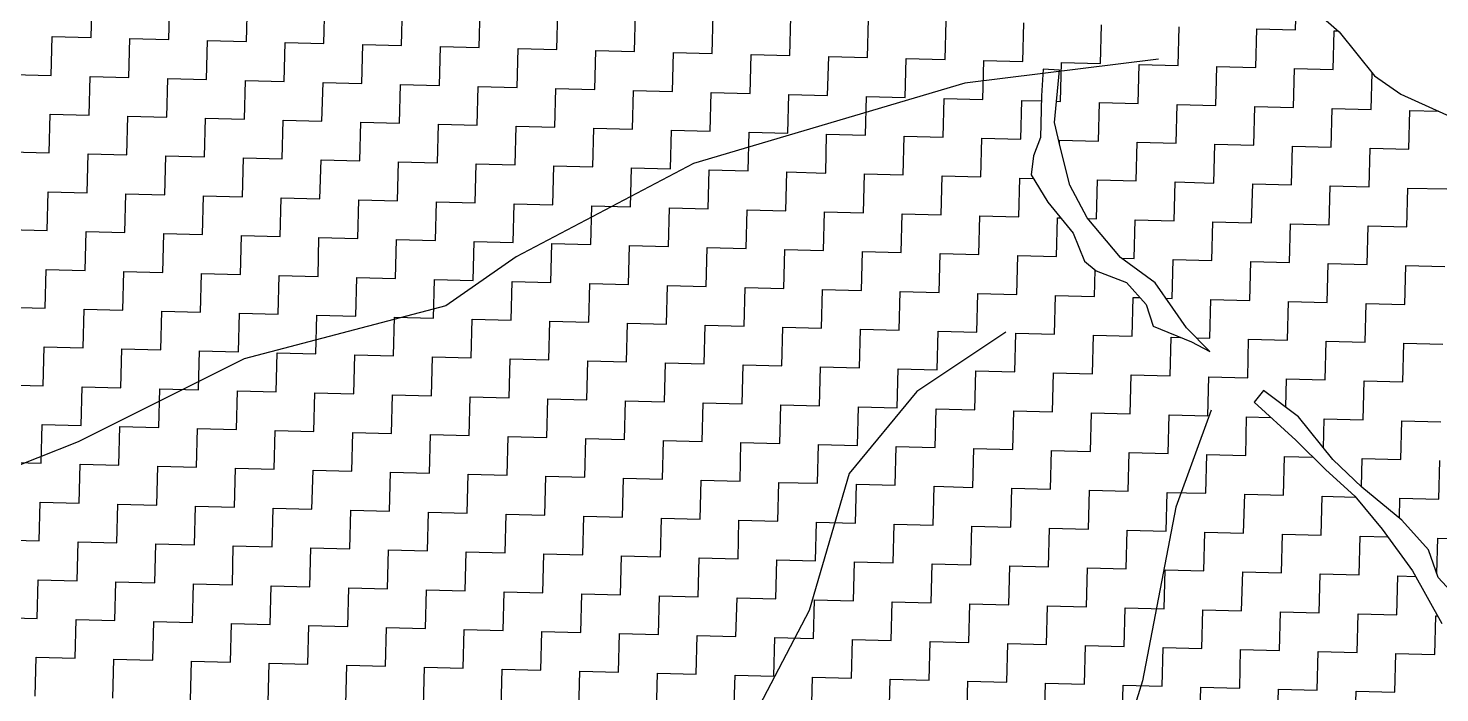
# Model space of a CAD drawing. Header units: metres. Extents: x 295068 to 298038, y 2018465 to 2021372.
# Drawn here: x 296952.3 to 297409.2, y 2020654.6 to 2020869.9 of the extents above; entities that cross this region are included whole.
import ezdxf

# ---------------------------------------------------------------- set-up
doc = ezdxf.new("R2010")
doc.units = ezdxf.units.M
doc.header["$MEASUREMENT"] = 0
doc.layers.add('LINE_WATER', color=4, linetype='Continuous')
doc.layers.add('POLY_HATCH', color=12, linetype='Continuous')

msp = doc.modelspace()

# ---------------------------------------------------------------- linework, layer by layer
at = {"layer": 'LINE_WATER'}
for p, q in [((297318.13, 2020859.89), (297255.47, 2020852.09)), ((297255.47, 2020852.09), (297167.6, 2020826.11)), ((297167.6, 2020826.11), (297110.25, 2020795.81)), ((297110.25, 2020795.81), (297087.45, 2020779.92)), ((297087.45, 2020779.92), (297022.2, 2020762.77)), ((297268.73, 2020771.45), (297239.95, 2020752.18)), ((297022.2, 2020762.77), (296968.48, 2020735.91)), ((297239.95, 2020752.18), (297218.05, 2020725.67)), ((297335.24, 2020746.19), (297323.83, 2020714.71)), ((296968.48, 2020735.91), (296926.8, 2020719.33)), ((297218.05, 2020725.67), (297205.12, 2020681.28)), ((297323.83, 2020714.71), (297312.95, 2020658.49)), ((297205.12, 2020681.28), (297188.97, 2020650.52)), ((297312.95, 2020658.49), (297301.38, 2020621.12))]:
    msp.add_line(p, q, dxfattribs=at)
at = {"layer": 'POLY_HATCH', "linetype": 'Continuous'}
for p, q in [((296972.64, 2020866.85), (296972.96, 2020879.42)), ((296997.77, 2020866.2), (296998.1, 2020878.77)), ((297022.91, 2020865.56), (297023.23, 2020878.12)), ((297048.04, 2020864.91), (297048.36, 2020877.47)), ((297073.17, 2020864.26), (297073.5, 2020876.83)), ((297362.53, 2020869.37), (297362.83, 2020880.95)), ((297098.31, 2020863.61), (297098.63, 2020876.18)), ((297123.44, 2020862.96), (297123.76, 2020875.53)), ((297148.57, 2020862.32), (297148.9, 2020874.88)), ((297173.71, 2020861.67), (297174.03, 2020874.23)), ((297198.84, 2020861.02), (297199.16, 2020873.59)), ((297223.97, 2020860.37), (297224.3, 2020872.94)), ((297249.11, 2020859.72), (297249.43, 2020872.29)), ((297274.24, 2020859.07), (297274.57, 2020871.64)), ((297299.37, 2020858.43), (297299.7, 2020870.99)), ((297324.51, 2020857.78), (297324.83, 2020870.34)), ((297349.64, 2020857.13), (297349.97, 2020869.7)), ((297349.97, 2020869.7), (297362.53, 2020869.37)), ((297374.77, 2020856.48), (297375.1, 2020869.05)), ((297375.1, 2020869.05), (297376.38, 2020869.02)), ((296959.75, 2020854.61), (296960.07, 2020867.18)), ((296960.07, 2020867.18), (296972.64, 2020866.85)), ((296984.88, 2020853.96), (296985.21, 2020866.53)), ((296985.21, 2020866.53), (296997.77, 2020866.2)), ((297010.02, 2020853.31), (297010.34, 2020865.88)), ((297010.34, 2020865.88), (297022.91, 2020865.56)), ((297035.15, 2020852.67), (297035.47, 2020865.23)), ((297035.47, 2020865.23), (297048.04, 2020864.91)), ((297060.28, 2020852.02), (297060.61, 2020864.58)), ((297060.61, 2020864.58), (297073.17, 2020864.26)), ((297085.42, 2020851.37), (297085.74, 2020863.94)), ((297085.74, 2020863.94), (297098.31, 2020863.61)), ((297110.55, 2020850.72), (297110.87, 2020863.29)), ((297110.87, 2020863.29), (297123.44, 2020862.96)), ((297135.68, 2020850.07), (297136.01, 2020862.64)), ((297136.01, 2020862.64), (297148.57, 2020862.32)), ((297160.82, 2020849.42), (297161.14, 2020861.99)), ((297161.14, 2020861.99), (297173.71, 2020861.67)), ((297185.95, 2020848.78), (297186.27, 2020861.34)), ((297186.27, 2020861.34), (297198.84, 2020861.02)), ((297211.08, 2020848.13), (297211.41, 2020860.69)), ((297211.41, 2020860.69), (297223.97, 2020860.37)), ((297236.22, 2020847.48), (297236.54, 2020860.05)), ((297236.54, 2020860.05), (297249.11, 2020859.72)), ((297261.35, 2020846.83), (297261.67, 2020859.4)), ((297261.67, 2020859.4), (297274.24, 2020859.07)), ((297286.48, 2020846.18), (297286.81, 2020858.75)), ((297286.81, 2020858.75), (297299.37, 2020858.43)), ((296947.18, 2020854.93), (296959.75, 2020854.61)), ((296971.99, 2020841.72), (296972.32, 2020854.29)), ((296972.32, 2020854.29), (296984.88, 2020853.96)), ((297311.62, 2020845.54), (297311.94, 2020858.1)), ((297311.94, 2020858.1), (297324.51, 2020857.78)), ((297336.75, 2020844.89), (297337.07, 2020857.45)), ((297337.07, 2020857.45), (297349.64, 2020857.13)), ((297361.88, 2020844.24), (297362.21, 2020856.81)), ((297362.21, 2020856.81), (297374.77, 2020856.48)), ((297387.02, 2020843.59), (297387.32, 2020855.49)), ((296997.13, 2020841.07), (296997.45, 2020853.64)), ((296997.45, 2020853.64), (297010.02, 2020853.31)), ((297022.26, 2020840.42), (297022.58, 2020852.99)), ((297022.58, 2020852.99), (297035.15, 2020852.67)), ((297047.39, 2020839.77), (297047.72, 2020852.34)), ((297047.72, 2020852.34), (297060.28, 2020852.02)), ((297072.53, 2020839.13), (297072.85, 2020851.69)), ((297072.85, 2020851.69), (297085.42, 2020851.37)), ((297097.66, 2020838.48), (297097.98, 2020851.04)), ((297097.98, 2020851.04), (297110.55, 2020850.72)), ((297122.79, 2020837.83), (297123.12, 2020850.4)), ((297123.12, 2020850.4), (297135.68, 2020850.07)), ((297147.93, 2020837.18), (297148.25, 2020849.75)), ((297148.25, 2020849.75), (297160.82, 2020849.42)), ((297173.06, 2020836.53), (297173.38, 2020849.1)), ((297173.38, 2020849.1), (297185.95, 2020848.78)), ((297198.19, 2020835.89), (297198.52, 2020848.45)), ((297198.52, 2020848.45), (297211.08, 2020848.13)), ((297223.33, 2020835.24), (297223.65, 2020847.8)), ((297223.65, 2020847.8), (297236.22, 2020847.48)), ((297248.46, 2020834.59), (297248.78, 2020847.16)), ((297248.78, 2020847.16), (297261.35, 2020846.83)), ((297273.59, 2020833.94), (297273.92, 2020846.51)), ((297273.92, 2020846.51), (297280.25, 2020846.34)), ((297285.21, 2020846.22), (297286.48, 2020846.18)), ((297298.73, 2020833.29), (297299.05, 2020845.86)), ((297299.05, 2020845.86), (297311.62, 2020845.54)), ((297323.86, 2020832.64), (297324.18, 2020845.21)), ((297324.18, 2020845.21), (297336.75, 2020844.89)), ((297348.99, 2020832), (297349.32, 2020844.56)), ((297349.32, 2020844.56), (297361.88, 2020844.24)), ((296959.1, 2020829.48), (296959.43, 2020842.04)), ((296959.43, 2020842.04), (296971.99, 2020841.72)), ((296984.23, 2020828.83), (296984.56, 2020841.4)), ((296984.56, 2020841.4), (296997.13, 2020841.07)), ((297009.37, 2020828.18), (297009.69, 2020840.75)), ((297009.69, 2020840.75), (297022.26, 2020840.42)), ((297034.5, 2020827.53), (297034.83, 2020840.1)), ((297034.83, 2020840.1), (297047.39, 2020839.77)), ((297374.13, 2020831.35), (297374.45, 2020843.91)), ((297374.45, 2020843.91), (297387.02, 2020843.59)), ((297399.26, 2020830.7), (297399.58, 2020843.27)), ((297399.58, 2020843.27), (297408.68, 2020843.03)), ((297059.63, 2020826.88), (297059.96, 2020839.45)), ((297059.96, 2020839.45), (297072.53, 2020839.13)), ((297084.77, 2020826.24), (297085.09, 2020838.8)), ((297085.09, 2020838.8), (297097.66, 2020838.48)), ((297109.9, 2020825.59), (297110.23, 2020838.15)), ((297110.23, 2020838.15), (297122.79, 2020837.83)), ((297135.03, 2020824.94), (297135.36, 2020837.51)), ((297135.36, 2020837.51), (297147.93, 2020837.18)), ((297160.17, 2020824.29), (297160.49, 2020836.86)), ((297160.49, 2020836.86), (297173.06, 2020836.53)), ((297185.3, 2020823.64), (297185.63, 2020836.21)), ((297185.63, 2020836.21), (297198.19, 2020835.89)), ((297210.44, 2020822.99), (297210.76, 2020835.56)), ((297210.76, 2020835.56), (297223.33, 2020835.24)), ((297235.57, 2020822.35), (297235.89, 2020834.91)), ((297235.89, 2020834.91), (297248.46, 2020834.59)), ((297260.7, 2020821.7), (297261.03, 2020834.26)), ((297261.03, 2020834.26), (297273.59, 2020833.94)), ((297286.13, 2020832.44), (297286.16, 2020833.62)), ((297286.16, 2020833.62), (297298.73, 2020833.29)), ((297310.97, 2020820.4), (297311.29, 2020832.97)), ((297311.29, 2020832.97), (297323.86, 2020832.64)), ((297336.1, 2020819.75), (297336.43, 2020832.32)), ((297336.43, 2020832.32), (297348.99, 2020832)), ((297361.24, 2020819.11), (297361.56, 2020831.67)), ((297361.56, 2020831.67), (297374.13, 2020831.35)), ((297386.37, 2020818.46), (297386.69, 2020831.02)), ((297386.69, 2020831.02), (297399.26, 2020830.7)), ((296946.53, 2020829.8), (296959.1, 2020829.48)), ((296971.34, 2020816.59), (296971.67, 2020829.15)), ((296971.67, 2020829.15), (296984.23, 2020828.83)), ((296996.48, 2020815.94), (296996.8, 2020828.5)), ((296996.8, 2020828.5), (297009.37, 2020828.18)), ((297021.61, 2020815.29), (297021.93, 2020827.86)), ((297021.93, 2020827.86), (297034.5, 2020827.53)), ((297046.74, 2020814.64), (297047.07, 2020827.21)), ((297047.07, 2020827.21), (297059.63, 2020826.88)), ((297071.88, 2020813.99), (297072.2, 2020826.56)), ((297072.2, 2020826.56), (297084.77, 2020826.24)), ((297097.01, 2020813.34), (297097.33, 2020825.91)), ((297097.33, 2020825.91), (297109.9, 2020825.59)), ((297122.14, 2020812.7), (297122.47, 2020825.26)), ((297122.47, 2020825.26), (297135.03, 2020824.94)), ((297147.28, 2020812.05), (297147.6, 2020824.62)), ((297147.6, 2020824.62), (297160.17, 2020824.29)), ((297172.41, 2020811.4), (297172.74, 2020823.97)), ((297172.74, 2020823.97), (297185.3, 2020823.64)), ((297197.54, 2020810.75), (297197.87, 2020823.32)), ((297197.87, 2020823.32), (297210.44, 2020822.99)), ((297222.68, 2020810.1), (297223, 2020822.67)), ((297223, 2020822.67), (297235.57, 2020822.35)), ((297247.81, 2020809.46), (297248.14, 2020822.02)), ((297248.14, 2020822.02), (297260.7, 2020821.7)), ((297272.94, 2020808.81), (297273.27, 2020821.37)), ((297273.27, 2020821.37), (297277.61, 2020821.26)), ((297298.08, 2020808.16), (297298.4, 2020820.73)), ((297298.4, 2020820.73), (297310.97, 2020820.4)), ((297323.21, 2020807.51), (297323.54, 2020820.08)), ((297323.54, 2020820.08), (297336.1, 2020819.75)), ((297348.34, 2020806.86), (297348.67, 2020819.43)), ((297348.67, 2020819.43), (297361.24, 2020819.11)), ((297373.48, 2020806.21), (297373.8, 2020818.78)), ((297373.8, 2020818.78), (297386.37, 2020818.46)), ((297398.61, 2020805.57), (297398.94, 2020818.13)), ((297398.94, 2020818.13), (297411.5, 2020817.81)), ((296958.45, 2020804.34), (296958.78, 2020816.91)), ((296958.78, 2020816.91), (296971.34, 2020816.59)), ((296983.59, 2020803.69), (296983.91, 2020816.26)), ((296983.91, 2020816.26), (296996.48, 2020815.94)), ((297008.72, 2020803.05), (297009.04, 2020815.61)), ((297009.04, 2020815.61), (297021.61, 2020815.29)), ((297033.85, 2020802.4), (297034.18, 2020814.97)), ((297034.18, 2020814.97), (297046.74, 2020814.64)), ((297058.99, 2020801.75), (297059.31, 2020814.32)), ((297059.31, 2020814.32), (297071.88, 2020813.99)), ((297084.12, 2020801.1), (297084.44, 2020813.67)), ((297084.44, 2020813.67), (297097.01, 2020813.34)), ((297109.25, 2020800.45), (297109.58, 2020813.02)), ((297109.58, 2020813.02), (297122.14, 2020812.7)), ((297134.39, 2020799.81), (297134.71, 2020812.37)), ((297134.71, 2020812.37), (297147.28, 2020812.05)), ((297159.52, 2020799.16), (297159.84, 2020811.72)), ((297159.84, 2020811.72), (297172.41, 2020811.4)), ((297184.65, 2020798.51), (297184.98, 2020811.08)), ((297184.98, 2020811.08), (297197.54, 2020810.75)), ((297209.79, 2020797.86), (297210.11, 2020810.43)), ((297210.11, 2020810.43), (297222.68, 2020810.1)), ((297234.92, 2020797.21), (297235.24, 2020809.78)), ((297235.24, 2020809.78), (297247.81, 2020809.46)), ((297260.05, 2020796.56), (297260.38, 2020809.13)), ((297260.38, 2020809.13), (297272.94, 2020808.81)), ((297285.19, 2020795.92), (297285.51, 2020808.48)), ((297285.51, 2020808.48), (297286.5, 2020808.46)), ((297295.31, 2020808.23), (297298.08, 2020808.16)), ((296945.89, 2020804.67), (296958.45, 2020804.34)), ((296970.7, 2020791.45), (296971.02, 2020804.02)), ((296971.02, 2020804.02), (296983.59, 2020803.69)), ((297310.32, 2020795.27), (297310.64, 2020807.84)), ((297310.64, 2020807.84), (297323.21, 2020807.51)), ((297335.45, 2020794.62), (297335.78, 2020807.19)), ((297335.78, 2020807.19), (297348.34, 2020806.86)), ((297360.59, 2020793.97), (297360.91, 2020806.54)), ((297360.91, 2020806.54), (297373.48, 2020806.21)), ((297385.72, 2020793.32), (297386.05, 2020805.89)), ((297386.05, 2020805.89), (297398.61, 2020805.57)), ((296995.83, 2020790.8), (296996.15, 2020803.37)), ((296996.15, 2020803.37), (297008.72, 2020803.05)), ((297020.96, 2020790.16), (297021.29, 2020802.72)), ((297021.29, 2020802.72), (297033.85, 2020802.4)), ((297046.1, 2020789.51), (297046.42, 2020802.07)), ((297046.42, 2020802.07), (297058.99, 2020801.75)), ((297071.23, 2020788.86), (297071.55, 2020801.43)), ((297071.55, 2020801.43), (297084.12, 2020801.1)), ((297096.36, 2020788.21), (297096.69, 2020800.78)), ((297096.69, 2020800.78), (297109.25, 2020800.45)), ((297121.5, 2020787.56), (297121.82, 2020800.13)), ((297121.82, 2020800.13), (297134.39, 2020799.81)), ((297146.63, 2020786.91), (297146.95, 2020799.48)), ((297146.95, 2020799.48), (297159.52, 2020799.16)), ((297171.76, 2020786.27), (297172.09, 2020798.83)), ((297172.09, 2020798.83), (297184.65, 2020798.51)), ((297196.9, 2020785.62), (297197.22, 2020798.19)), ((297197.22, 2020798.19), (297209.79, 2020797.86)), ((297222.03, 2020784.97), (297222.35, 2020797.54)), ((297222.35, 2020797.54), (297234.92, 2020797.21)), ((297247.16, 2020784.32), (297247.49, 2020796.89)), ((297247.49, 2020796.89), (297260.05, 2020796.56)), ((297272.3, 2020783.67), (297272.62, 2020796.24)), ((297272.62, 2020796.24), (297285.19, 2020795.92)), ((297306.19, 2020795.37), (297310.32, 2020795.27)), ((297322.56, 2020782.38), (297322.89, 2020794.94)), ((297322.89, 2020794.94), (297335.45, 2020794.62)), ((297347.7, 2020781.73), (297348.02, 2020794.3)), ((297348.02, 2020794.3), (297360.59, 2020793.97)), ((296957.8, 2020779.21), (296958.13, 2020791.78)), ((296958.13, 2020791.78), (296970.7, 2020791.45)), ((296982.94, 2020778.56), (296983.26, 2020791.13)), ((296983.26, 2020791.13), (296995.83, 2020790.8)), ((297008.07, 2020777.91), (297008.4, 2020790.48)), ((297008.4, 2020790.48), (297020.96, 2020790.16)), ((297033.2, 2020777.27), (297033.53, 2020789.83)), ((297033.53, 2020789.83), (297046.1, 2020789.51)), ((297297.43, 2020783.03), (297297.65, 2020791.59)), ((297372.83, 2020781.08), (297373.15, 2020793.65)), ((297373.15, 2020793.65), (297385.72, 2020793.32)), ((297397.96, 2020780.43), (297398.29, 2020793)), ((297398.29, 2020793), (297410.85, 2020792.68)), ((297058.34, 2020776.62), (297058.66, 2020789.18)), ((297058.66, 2020789.18), (297071.23, 2020788.86)), ((297083.47, 2020775.97), (297083.8, 2020788.54)), ((297083.8, 2020788.54), (297096.36, 2020788.21)), ((297108.61, 2020775.32), (297108.93, 2020787.89)), ((297108.93, 2020787.89), (297121.5, 2020787.56)), ((297133.74, 2020774.67), (297134.06, 2020787.24)), ((297134.06, 2020787.24), (297146.63, 2020786.91)), ((297158.87, 2020774.02), (297159.2, 2020786.59)), ((297159.2, 2020786.59), (297171.76, 2020786.27)), ((297184.01, 2020773.38), (297184.33, 2020785.94)), ((297184.33, 2020785.94), (297196.9, 2020785.62)), ((297209.14, 2020772.73), (297209.46, 2020785.29)), ((297209.46, 2020785.29), (297222.03, 2020784.97)), ((297234.27, 2020772.08), (297234.6, 2020784.65)), ((297234.6, 2020784.65), (297247.16, 2020784.32)), ((297259.41, 2020771.43), (297259.73, 2020784)), ((297259.73, 2020784), (297272.3, 2020783.67)), ((297284.54, 2020770.78), (297284.86, 2020783.35)), ((297284.86, 2020783.35), (297297.43, 2020783.03)), ((297309.67, 2020770.13), (297310, 2020782.7)), ((297310, 2020782.7), (297312.16, 2020782.65)), ((297320.6, 2020782.43), (297322.56, 2020782.38)), ((297334.81, 2020769.49), (297335.13, 2020782.05)), ((297335.13, 2020782.05), (297347.7, 2020781.73)), ((297359.94, 2020768.84), (297360.26, 2020781.41)), ((297360.26, 2020781.41), (297372.83, 2020781.08)), ((297385.07, 2020768.19), (297385.4, 2020780.76)), ((297385.4, 2020780.76), (297397.96, 2020780.43)), ((296945.24, 2020779.53), (296957.8, 2020779.21)), ((296970.05, 2020766.32), (296970.37, 2020778.89)), ((296970.37, 2020778.89), (296982.94, 2020778.56)), ((296995.18, 2020765.67), (296995.5, 2020778.24)), ((296995.5, 2020778.24), (297008.07, 2020777.91)), ((297020.31, 2020765.02), (297020.64, 2020777.59)), ((297020.64, 2020777.59), (297033.2, 2020777.27)), ((297045.45, 2020764.37), (297045.77, 2020776.94)), ((297045.77, 2020776.94), (297058.34, 2020776.62)), ((297070.58, 2020763.73), (297070.9, 2020776.29)), ((297070.9, 2020776.29), (297083.47, 2020775.97)), ((297095.71, 2020763.08), (297096.04, 2020775.64)), ((297096.04, 2020775.64), (297108.61, 2020775.32)), ((297120.85, 2020762.43), (297121.17, 2020775)), ((297121.17, 2020775), (297133.74, 2020774.67)), ((297145.98, 2020761.78), (297146.31, 2020774.35)), ((297146.31, 2020774.35), (297158.87, 2020774.02)), ((297171.11, 2020761.13), (297171.44, 2020773.7)), ((297171.44, 2020773.7), (297184.01, 2020773.38)), ((297196.25, 2020760.49), (297196.57, 2020773.05)), ((297196.57, 2020773.05), (297209.14, 2020772.73)), ((297221.38, 2020759.84), (297221.71, 2020772.4)), ((297221.71, 2020772.4), (297234.27, 2020772.08)), ((297246.51, 2020759.19), (297246.84, 2020771.76)), ((297246.84, 2020771.76), (297259.41, 2020771.43)), ((297271.65, 2020758.54), (297271.97, 2020771.11)), ((297271.97, 2020771.11), (297284.54, 2020770.78)), ((297296.78, 2020757.89), (297297.11, 2020770.46)), ((297297.11, 2020770.46), (297309.67, 2020770.13)), ((297321.92, 2020757.24), (297322.24, 2020769.81)), ((297322.24, 2020769.81), (297325.33, 2020769.73)), ((297330.36, 2020769.6), (297334.81, 2020769.49)), ((297347.05, 2020756.6), (297347.37, 2020769.16)), ((297347.37, 2020769.16), (297359.94, 2020768.84)), ((297372.18, 2020755.95), (297372.51, 2020768.51)), ((297372.51, 2020768.51), (297385.07, 2020768.19)), ((297397.32, 2020755.3), (297397.64, 2020767.87)), ((297397.64, 2020767.87), (297410.21, 2020767.54)), ((296957.16, 2020754.08), (296957.48, 2020766.64)), ((296957.48, 2020766.64), (296970.05, 2020766.32)), ((296982.29, 2020753.43), (296982.61, 2020765.99)), ((296982.61, 2020765.99), (296995.18, 2020765.67)), ((297007.42, 2020752.78), (297007.75, 2020765.35)), ((297007.75, 2020765.35), (297020.31, 2020765.02)), ((297032.56, 2020752.13), (297032.88, 2020764.7)), ((297032.88, 2020764.7), (297045.45, 2020764.37)), ((297057.69, 2020751.48), (297058.01, 2020764.05)), ((297058.01, 2020764.05), (297070.58, 2020763.73)), ((297082.82, 2020750.84), (297083.15, 2020763.4)), ((297083.15, 2020763.4), (297095.71, 2020763.08)), ((297107.96, 2020750.19), (297108.28, 2020762.75)), ((297108.28, 2020762.75), (297120.85, 2020762.43)), ((297133.09, 2020749.54), (297133.41, 2020762.11)), ((297133.41, 2020762.11), (297145.98, 2020761.78)), ((297158.22, 2020748.89), (297158.55, 2020761.46)), ((297158.55, 2020761.46), (297171.11, 2020761.13)), ((297183.36, 2020748.24), (297183.68, 2020760.81)), ((297183.68, 2020760.81), (297196.25, 2020760.49)), ((297208.49, 2020747.59), (297208.81, 2020760.16)), ((297208.81, 2020760.16), (297221.38, 2020759.84)), ((297233.62, 2020746.95), (297233.95, 2020759.51)), ((297233.95, 2020759.51), (297246.51, 2020759.19)), ((297258.76, 2020746.3), (297259.08, 2020758.86)), ((297259.08, 2020758.86), (297271.65, 2020758.54)), ((297283.89, 2020745.65), (297284.21, 2020758.22)), ((297284.21, 2020758.22), (297296.78, 2020757.89)), ((296944.59, 2020754.4), (296957.16, 2020754.08)), ((296969.4, 2020741.19), (296969.72, 2020753.75)), ((296969.72, 2020753.75), (296982.29, 2020753.43)), ((297309.02, 2020745), (297309.35, 2020757.57)), ((297309.35, 2020757.57), (297321.92, 2020757.24)), ((297334.16, 2020744.35), (297334.48, 2020756.92)), ((297334.48, 2020756.92), (297347.05, 2020756.6)), ((297359.38, 2020747.13), (297359.62, 2020756.27)), ((297359.62, 2020756.27), (297372.18, 2020755.95)), ((297384.42, 2020743.06), (297384.75, 2020755.62)), ((297384.75, 2020755.62), (297397.32, 2020755.3)), ((296994.53, 2020740.54), (296994.86, 2020753.1)), ((296994.86, 2020753.1), (297007.42, 2020752.78)), ((297019.67, 2020739.89), (297019.99, 2020752.46)), ((297019.99, 2020752.46), (297032.56, 2020752.13)), ((297044.8, 2020739.24), (297045.12, 2020751.81)), ((297045.12, 2020751.81), (297057.69, 2020751.48)), ((297069.93, 2020738.59), (297070.26, 2020751.16)), ((297070.26, 2020751.16), (297082.82, 2020750.84)), ((297095.07, 2020737.94), (297095.39, 2020750.51)), ((297095.39, 2020750.51), (297107.96, 2020750.19)), ((297120.2, 2020737.3), (297120.52, 2020749.86)), ((297120.52, 2020749.86), (297133.09, 2020749.54)), ((297145.33, 2020736.65), (297145.66, 2020749.21)), ((297145.66, 2020749.21), (297158.22, 2020748.89)), ((297170.47, 2020736), (297170.79, 2020748.57)), ((297170.79, 2020748.57), (297183.36, 2020748.24)), ((297195.6, 2020735.35), (297195.92, 2020747.92)), ((297195.92, 2020747.92), (297208.49, 2020747.59)), ((297220.73, 2020734.7), (297221.06, 2020747.27)), ((297221.06, 2020747.27), (297233.62, 2020746.95)), ((297245.87, 2020734.06), (297246.19, 2020746.62)), ((297246.19, 2020746.62), (297258.76, 2020746.3)), ((297271, 2020733.41), (297271.32, 2020745.97)), ((297271.32, 2020745.97), (297283.89, 2020745.65)), ((297296.13, 2020732.76), (297296.46, 2020745.33)), ((297296.46, 2020745.33), (297309.02, 2020745)), ((297321.27, 2020732.11), (297321.59, 2020744.68)), ((297321.59, 2020744.68), (297334.16, 2020744.35)), ((297346.4, 2020731.46), (297346.72, 2020744.03)), ((297346.72, 2020744.03), (297354.53, 2020743.83)), ((296956.51, 2020728.94), (296956.83, 2020741.51)), ((296956.83, 2020741.51), (296969.4, 2020741.19)), ((296981.64, 2020728.29), (296981.97, 2020740.86)), ((296981.97, 2020740.86), (296994.53, 2020740.54)), ((297006.78, 2020727.65), (297007.1, 2020740.21)), ((297007.1, 2020740.21), (297019.67, 2020739.89)), ((297031.91, 2020727), (297032.23, 2020739.56)), ((297032.23, 2020739.56), (297044.8, 2020739.24)), ((297371.61, 2020733.87), (297371.86, 2020743.38)), ((297371.86, 2020743.38), (297384.42, 2020743.06)), ((297396.67, 2020730.17), (297396.99, 2020742.73)), ((297396.99, 2020742.73), (297409.56, 2020742.41)), ((297057.04, 2020726.35), (297057.37, 2020738.92)), ((297057.37, 2020738.92), (297069.93, 2020738.59)), ((297082.18, 2020725.7), (297082.5, 2020738.27)), ((297082.5, 2020738.27), (297095.07, 2020737.94)), ((297107.31, 2020725.05), (297107.63, 2020737.62)), ((297107.63, 2020737.62), (297120.2, 2020737.3)), ((297132.44, 2020724.41), (297132.77, 2020736.97)), ((297132.77, 2020736.97), (297145.33, 2020736.65)), ((297157.58, 2020723.76), (297157.9, 2020736.32)), ((297157.9, 2020736.32), (297170.47, 2020736)), ((297182.71, 2020723.11), (297183.03, 2020735.68)), ((297183.03, 2020735.68), (297195.6, 2020735.35)), ((297207.84, 2020722.46), (297208.17, 2020735.03)), ((297208.17, 2020735.03), (297220.73, 2020734.7)), ((297232.98, 2020721.81), (297233.3, 2020734.38)), ((297233.3, 2020734.38), (297245.87, 2020734.06)), ((297258.11, 2020721.16), (297258.43, 2020733.73)), ((297258.43, 2020733.73), (297271, 2020733.41)), ((297283.24, 2020720.52), (297283.57, 2020733.08)), ((297283.57, 2020733.08), (297296.13, 2020732.76)), ((297308.38, 2020719.87), (297308.7, 2020732.43)), ((297308.7, 2020732.43), (297321.27, 2020732.11)), ((297333.51, 2020719.22), (297333.83, 2020731.79)), ((297333.83, 2020731.79), (297346.4, 2020731.46)), ((297358.64, 2020718.57), (297358.97, 2020731.14)), ((297358.97, 2020731.14), (297368.21, 2020730.9)), ((297383.86, 2020721.35), (297384.1, 2020730.49)), ((297384.1, 2020730.49), (297396.67, 2020730.17)), ((296943.94, 2020729.27), (296956.51, 2020728.94)), ((296968.75, 2020716.05), (296969.07, 2020728.62)), ((296969.07, 2020728.62), (296981.64, 2020728.29)), ((296993.88, 2020715.4), (296994.21, 2020727.97)), ((296994.21, 2020727.97), (297006.78, 2020727.65)), ((297019.02, 2020714.76), (297019.34, 2020727.32)), ((297019.34, 2020727.32), (297031.91, 2020727)), ((297044.15, 2020714.11), (297044.48, 2020726.67)), ((297044.48, 2020726.67), (297057.04, 2020726.35)), ((297069.28, 2020713.46), (297069.61, 2020726.03)), ((297069.61, 2020726.03), (297082.18, 2020725.7)), ((297408.91, 2020717.28), (297409.23, 2020729.84)), ((297094.42, 2020712.81), (297094.74, 2020725.38)), ((297094.74, 2020725.38), (297107.31, 2020725.05)), ((297119.55, 2020712.16), (297119.88, 2020724.73)), ((297119.88, 2020724.73), (297132.44, 2020724.41)), ((297144.68, 2020711.51), (297145.01, 2020724.08)), ((297145.01, 2020724.08), (297157.58, 2020723.76)), ((297169.82, 2020710.87), (297170.14, 2020723.43)), ((297170.14, 2020723.43), (297182.71, 2020723.11)), ((297194.95, 2020710.22), (297195.28, 2020722.78)), ((297195.28, 2020722.78), (297207.84, 2020722.46)), ((297220.08, 2020709.57), (297220.41, 2020722.14)), ((297220.41, 2020722.14), (297232.98, 2020721.81)), ((297245.22, 2020708.92), (297245.54, 2020721.49)), ((297245.54, 2020721.49), (297258.11, 2020721.16)), ((297270.35, 2020708.27), (297270.68, 2020720.84)), ((297270.68, 2020720.84), (297283.24, 2020720.52)), ((297295.49, 2020707.63), (297295.81, 2020720.19)), ((297295.81, 2020720.19), (297308.38, 2020719.87)), ((297320.62, 2020706.98), (297320.94, 2020719.54)), ((297320.94, 2020719.54), (297333.51, 2020719.22)), ((297345.75, 2020706.33), (297346.08, 2020718.9)), ((297346.08, 2020718.9), (297358.64, 2020718.57)), ((297370.89, 2020705.68), (297371.21, 2020718.25)), ((297371.21, 2020718.25), (297381.94, 2020717.97)), ((297396.18, 2020711.2), (297396.34, 2020717.6)), ((297396.34, 2020717.6), (297408.91, 2020717.28)), ((296955.86, 2020703.81), (296956.18, 2020716.38)), ((296956.18, 2020716.38), (296968.75, 2020716.05)), ((296980.99, 2020703.16), (296981.32, 2020715.73)), ((296981.32, 2020715.73), (296993.88, 2020715.4)), ((297006.13, 2020702.51), (297006.45, 2020715.08)), ((297006.45, 2020715.08), (297019.02, 2020714.76)), ((297031.26, 2020701.86), (297031.58, 2020714.43)), ((297031.58, 2020714.43), (297044.15, 2020714.11)), ((297056.39, 2020701.22), (297056.72, 2020713.78)), ((297056.72, 2020713.78), (297069.28, 2020713.46)), ((297081.53, 2020700.57), (297081.85, 2020713.14)), ((297081.85, 2020713.14), (297094.42, 2020712.81)), ((297106.66, 2020699.92), (297106.98, 2020712.49)), ((297106.98, 2020712.49), (297119.55, 2020712.16)), ((297131.79, 2020699.27), (297132.12, 2020711.84)), ((297132.12, 2020711.84), (297144.68, 2020711.51)), ((297156.93, 2020698.62), (297157.25, 2020711.19)), ((297157.25, 2020711.19), (297169.82, 2020710.87)), ((297182.06, 2020697.98), (297182.38, 2020710.54)), ((297182.38, 2020710.54), (297194.95, 2020710.22)), ((297207.19, 2020697.33), (297207.52, 2020709.89)), ((297207.52, 2020709.89), (297220.08, 2020709.57)), ((297232.33, 2020696.68), (297232.65, 2020709.25)), ((297232.65, 2020709.25), (297245.22, 2020708.92)), ((297257.46, 2020696.03), (297257.79, 2020708.6)), ((297257.79, 2020708.6), (297270.35, 2020708.27)), ((297282.59, 2020695.38), (297282.92, 2020707.95)), ((297282.92, 2020707.95), (297295.49, 2020707.63)), ((296943.29, 2020704.13), (296955.86, 2020703.81)), ((296968.1, 2020690.92), (296968.43, 2020703.49)), ((296968.43, 2020703.49), (296980.99, 2020703.16)), ((297307.73, 2020694.73), (297308.05, 2020707.3)), ((297308.05, 2020707.3), (297320.62, 2020706.98)), ((297332.86, 2020694.09), (297333.19, 2020706.65)), ((297333.19, 2020706.65), (297345.75, 2020706.33)), ((297357.99, 2020693.44), (297358.32, 2020706)), ((297358.32, 2020706), (297370.89, 2020705.68)), ((297383.13, 2020692.79), (297383.45, 2020705.36)), ((297383.45, 2020705.36), (297392.41, 2020705.13)), ((297408.29, 2020693.3), (297408.59, 2020704.71)), ((297408.59, 2020704.71), (297421.15, 2020704.38)), ((296993.24, 2020690.27), (296993.56, 2020702.84)), ((296993.56, 2020702.84), (297006.13, 2020702.51)), ((297018.37, 2020689.62), (297018.69, 2020702.19)), ((297018.69, 2020702.19), (297031.26, 2020701.86)), ((297043.5, 2020688.97), (297043.83, 2020701.54)), ((297043.83, 2020701.54), (297056.39, 2020701.22)), ((297068.64, 2020688.33), (297068.96, 2020700.89)), ((297068.96, 2020700.89), (297081.53, 2020700.57)), ((297093.77, 2020687.68), (297094.09, 2020700.24)), ((297094.09, 2020700.24), (297106.66, 2020699.92)), ((297118.9, 2020687.03), (297119.23, 2020699.6)), ((297119.23, 2020699.6), (297131.79, 2020699.27)), ((297144.04, 2020686.38), (297144.36, 2020698.95)), ((297144.36, 2020698.95), (297156.93, 2020698.62)), ((297169.17, 2020685.73), (297169.49, 2020698.3)), ((297169.49, 2020698.3), (297182.06, 2020697.98)), ((297194.3, 2020685.08), (297194.63, 2020697.65)), ((297194.63, 2020697.65), (297207.19, 2020697.33)), ((297219.44, 2020684.44), (297219.76, 2020697)), ((297219.76, 2020697), (297232.33, 2020696.68)), ((297244.57, 2020683.79), (297244.89, 2020696.36)), ((297244.89, 2020696.36), (297257.46, 2020696.03)), ((297269.7, 2020683.14), (297270.03, 2020695.71)), ((297270.03, 2020695.71), (297282.59, 2020695.38)), ((297294.84, 2020682.49), (297295.16, 2020695.06)), ((297295.16, 2020695.06), (297307.73, 2020694.73)), ((297319.97, 2020681.84), (297320.29, 2020694.41)), ((297320.29, 2020694.41), (297332.86, 2020694.09)), ((297345.1, 2020681.2), (297345.43, 2020693.76)), ((297345.43, 2020693.76), (297357.99, 2020693.44)), ((296955.21, 2020678.68), (296955.54, 2020691.24)), ((296955.54, 2020691.24), (296968.1, 2020690.92)), ((296980.35, 2020678.03), (296980.67, 2020690.59)), ((296980.67, 2020690.59), (296993.24, 2020690.27)), ((297005.48, 2020677.38), (297005.8, 2020689.95)), ((297005.8, 2020689.95), (297018.37, 2020689.62)), ((297030.61, 2020676.73), (297030.94, 2020689.3)), ((297030.94, 2020689.3), (297043.5, 2020688.97)), ((297370.24, 2020680.55), (297370.56, 2020693.11)), ((297370.56, 2020693.11), (297383.13, 2020692.79)), ((297395.37, 2020679.9), (297395.69, 2020692.47)), ((297395.69, 2020692.47), (297401.41, 2020692.32)), ((297055.75, 2020676.08), (297056.07, 2020688.65)), ((297056.07, 2020688.65), (297068.64, 2020688.33)), ((297080.88, 2020675.44), (297081.2, 2020688)), ((297081.2, 2020688), (297093.77, 2020687.68)), ((297106.01, 2020674.79), (297106.34, 2020687.35)), ((297106.34, 2020687.35), (297118.9, 2020687.03)), ((297131.15, 2020674.14), (297131.47, 2020686.71)), ((297131.47, 2020686.71), (297144.04, 2020686.38)), ((297156.28, 2020673.49), (297156.6, 2020686.06)), ((297156.6, 2020686.06), (297169.17, 2020685.73)), ((297181.41, 2020672.84), (297181.74, 2020685.41)), ((297181.74, 2020685.41), (297194.3, 2020685.08)), ((297206.55, 2020672.19), (297206.87, 2020684.76)), ((297206.87, 2020684.76), (297219.44, 2020684.44)), ((297231.68, 2020671.55), (297232, 2020684.11)), ((297232, 2020684.11), (297244.57, 2020683.79)), ((297256.81, 2020670.9), (297257.14, 2020683.46)), ((297257.14, 2020683.46), (297269.7, 2020683.14)), ((297281.95, 2020670.25), (297282.27, 2020682.82)), ((297282.27, 2020682.82), (297294.84, 2020682.49)), ((297307.08, 2020669.6), (297307.4, 2020682.17)), ((297307.4, 2020682.17), (297319.97, 2020681.84)), ((297332.21, 2020668.95), (297332.54, 2020681.52)), ((297332.54, 2020681.52), (297345.1, 2020681.2)), ((297357.35, 2020668.3), (297357.67, 2020680.87)), ((297357.67, 2020680.87), (297370.24, 2020680.55)), ((297382.48, 2020667.66), (297382.8, 2020680.22)), ((297382.8, 2020680.22), (297395.37, 2020679.9)), ((296942.65, 2020679), (296955.21, 2020678.68)), ((296967.45, 2020665.79), (296967.78, 2020678.35)), ((296967.78, 2020678.35), (296980.35, 2020678.03)), ((296992.59, 2020665.14), (296992.91, 2020677.7)), ((296992.91, 2020677.7), (297005.48, 2020677.38)), ((297017.72, 2020664.49), (297018.05, 2020677.06)), ((297018.05, 2020677.06), (297030.61, 2020676.73)), ((297042.85, 2020663.84), (297043.18, 2020676.41)), ((297043.18, 2020676.41), (297055.75, 2020676.08)), ((297067.99, 2020663.19), (297068.31, 2020675.76)), ((297068.31, 2020675.76), (297080.88, 2020675.44)), ((297407.61, 2020667.01), (297407.94, 2020679.58)), ((297407.94, 2020679.58), (297408.45, 2020679.56)), ((297093.12, 2020662.54), (297093.45, 2020675.11)), ((297093.45, 2020675.11), (297106.01, 2020674.79)), ((297118.25, 2020661.9), (297118.58, 2020674.46)), ((297118.58, 2020674.46), (297131.15, 2020674.14)), ((297143.39, 2020661.25), (297143.71, 2020673.81)), ((297143.71, 2020673.81), (297156.28, 2020673.49)), ((297168.52, 2020660.6), (297168.85, 2020673.17)), ((297168.85, 2020673.17), (297181.41, 2020672.84)), ((297193.66, 2020659.95), (297193.98, 2020672.52)), ((297193.98, 2020672.52), (297206.55, 2020672.19)), ((297218.79, 2020659.3), (297219.11, 2020671.87)), ((297219.11, 2020671.87), (297231.68, 2020671.55)), ((297243.92, 2020658.66), (297244.25, 2020671.22)), ((297244.25, 2020671.22), (297256.81, 2020670.9)), ((297269.06, 2020658.01), (297269.38, 2020670.57)), ((297269.38, 2020670.57), (297281.95, 2020670.25)), ((297294.19, 2020657.36), (297294.51, 2020669.93)), ((297294.51, 2020669.93), (297307.08, 2020669.6)), ((297319.32, 2020656.71), (297319.65, 2020669.28)), ((297319.65, 2020669.28), (297332.21, 2020668.95)), ((297344.46, 2020656.06), (297344.78, 2020668.63)), ((297344.78, 2020668.63), (297357.35, 2020668.3)), ((297369.59, 2020655.41), (297369.91, 2020667.98)), ((297369.91, 2020667.98), (297382.48, 2020667.66)), ((297394.72, 2020654.77), (297395.05, 2020667.33)), ((297395.05, 2020667.33), (297407.61, 2020667.01)), ((296954.56, 2020653.54), (296954.89, 2020666.11)), ((296954.89, 2020666.11), (296967.45, 2020665.79)), ((296979.7, 2020652.89), (296980.02, 2020665.46)), ((296980.02, 2020665.46), (296992.59, 2020665.14)), ((297004.83, 2020652.25), (297005.15, 2020664.81)), ((297005.15, 2020664.81), (297017.72, 2020664.49)), ((297029.96, 2020651.6), (297030.29, 2020664.16)), ((297030.29, 2020664.16), (297042.85, 2020663.84)), ((297055.1, 2020650.95), (297055.42, 2020663.52)), ((297055.42, 2020663.52), (297067.99, 2020663.19)), ((297080.23, 2020650.3), (297080.55, 2020662.87)), ((297080.55, 2020662.87), (297093.12, 2020662.54)), ((297105.36, 2020649.65), (297105.69, 2020662.22)), ((297105.69, 2020662.22), (297118.25, 2020661.9)), ((297130.5, 2020649.01), (297130.82, 2020661.57)), ((297130.82, 2020661.57), (297143.39, 2020661.25)), ((297155.63, 2020648.36), (297155.96, 2020660.92)), ((297155.96, 2020660.92), (297168.52, 2020660.6)), ((297180.76, 2020647.71), (297181.09, 2020660.28)), ((297181.09, 2020660.28), (297193.66, 2020659.95)), ((297205.9, 2020647.06), (297206.22, 2020659.63)), ((297206.22, 2020659.63), (297218.79, 2020659.3)), ((297231.03, 2020646.41), (297231.36, 2020658.98)), ((297231.36, 2020658.98), (297243.92, 2020658.66)), ((297256.16, 2020645.76), (297256.49, 2020658.33)), ((297256.49, 2020658.33), (297269.06, 2020658.01)), ((297281.3, 2020645.12), (297281.62, 2020657.68)), ((297281.62, 2020657.68), (297294.19, 2020657.36)), ((297306.43, 2020644.47), (297306.76, 2020657.03)), ((297306.76, 2020657.03), (297319.32, 2020656.71)), ((297331.56, 2020643.82), (297331.89, 2020656.39)), ((297331.89, 2020656.39), (297344.46, 2020656.06)), ((297356.7, 2020643.17), (297357.02, 2020655.74)), ((297357.02, 2020655.74), (297369.59, 2020655.41)), ((297381.83, 2020642.52), (297382.16, 2020655.09)), ((297382.16, 2020655.09), (297394.72, 2020654.77))]:
    msp.add_line(p, q, dxfattribs=at)
at = {"layer": 'POLY_HATCH'}
for p, q in [((297363.15, 2020880.55), (297376.69, 2020868.74)), ((297376.69, 2020868.74), (297388.12, 2020854.5)), ((297280.82, 2020856.62), (297280.3, 2020847.97)), ((297286.18, 2020856.32), (297280.82, 2020856.62)), ((297284.54, 2020839.33), (297286.18, 2020856.32)), ((297388.12, 2020854.5), (297396.63, 2020848.51)), ((297280.3, 2020847.97), (297279.95, 2020834.52)), ((297396.63, 2020848.51), (297420.2, 2020837.8)), ((297286.44, 2020831.07), (297284.54, 2020839.33)), ((297279.95, 2020834.52), (297277.7, 2020828.6)), ((297289.43, 2020819.04), (297286.44, 2020831.07)), ((297277.7, 2020828.6), (297276.94, 2020822.35)), ((297276.94, 2020822.35), (297282.4, 2020813.54)), ((297295.14, 2020808.43), (297289.43, 2020819.04)), ((297282.4, 2020813.54), (297290.52, 2020803.46)), ((297305.88, 2020795.6), (297295.14, 2020808.43)), ((297290.52, 2020803.46), (297294.18, 2020794.4)), ((297294.18, 2020794.4), (297297.99, 2020791.31)), ((297317.1, 2020787.41), (297305.88, 2020795.6)), ((297297.99, 2020791.31), (297307.77, 2020787.47)), ((297307.77, 2020787.47), (297314.17, 2020780.43)), ((297322.87, 2020779.19), (297317.1, 2020787.41)), ((297314.17, 2020780.43), (297316.44, 2020773.38)), ((297327.2, 2020772.81), (297322.87, 2020779.19)), ((297316.44, 2020773.38), (297328.88, 2020768.28)), ((297334.78, 2020765.14), (297327.2, 2020772.81)), ((297328.88, 2020768.28), (297334.78, 2020765.14)), ((297352.22, 2020752.48), (297349.15, 2020748.75)), ((297349.15, 2020748.75), (297362.6, 2020736.43)), ((297363.55, 2020744.01), (297352.22, 2020752.48)), ((297374.58, 2020730.14), (297363.55, 2020744.01)), ((297362.6, 2020736.43), (297372.34, 2020726.82)), ((297372.34, 2020726.82), (297381.7, 2020718.26)), ((297383.98, 2020721.24), (297374.58, 2020730.14)), ((297396.95, 2020710.56), (297383.98, 2020721.24)), ((297381.7, 2020718.26), (297390.59, 2020707.64)), ((297390.59, 2020707.64), (297400.44, 2020694.07)), ((297405.61, 2020700.96), (297396.95, 2020710.56)), ((297408.75, 2020691.98), (297405.61, 2020700.96)), ((297400.44, 2020694.07), (297409.85, 2020677.03)), ((297418.19, 2020681.74), (297408.75, 2020691.98))]:
    msp.add_line(p, q, dxfattribs=at)

doc.saveas('drawing.dxf')
